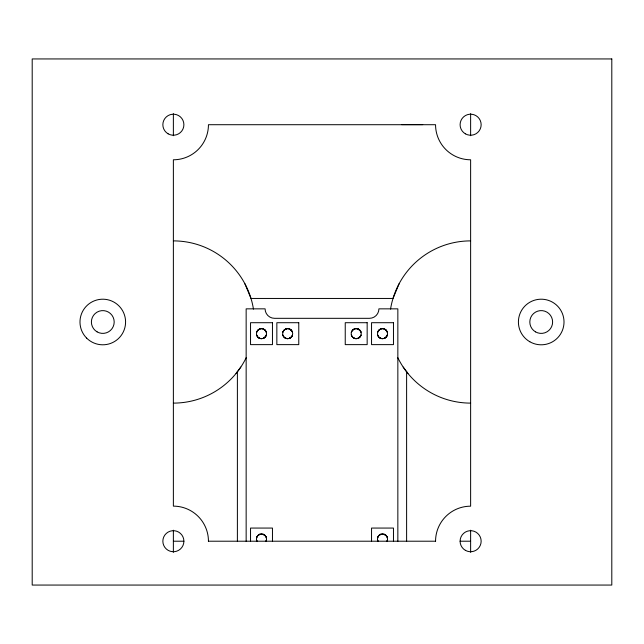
<?xml version="1.0" encoding="UTF-8"?>
<svg xmlns="http://www.w3.org/2000/svg" width="644" height="644" viewBox="0 0 644 644"><rect width="100%" height="100%" fill="white"/><g stroke="black" fill="none" stroke-linecap="round" stroke-linejoin="round"><path stroke-width="0.97" d="M256.626 332.368L257.045 331.306M266.366 334.977L265.956 336.031M282.797 332.368L283.207 331.306M292.537 334.977L292.118 336.031M256.626 537.716L257.045 536.661M351.326 332.368L351.745 331.306M266.366 540.324L265.867 541.54A5.039 5.039 0 0 0 261.496 533.981L259.379 534.448M361.067 334.977L360.656 336.031M377.634 332.368L378.052 331.306M387.374 334.977L386.955 336.031M377.634 537.716L378.052 536.661M387.374 540.324L386.875 541.54A5.039 5.039 0 0 0 382.504 533.981L380.387 534.448M399.095 283.763L393.009 298.454L250.991 298.454L244.905 283.763M256.811 331.805L257.93 330.106L259.886 328.891L257.93 330.106M265.674 336.498L263.106 338.446L264.966 337.327L266.181 335.532M282.982 331.805L284.101 330.106L286.057 328.891L284.101 330.106M291.837 336.498L289.277 338.446L291.128 337.327L292.344 335.532M351.511 331.805L352.63 330.106L354.586 328.891L352.63 330.106M360.374 336.498L357.806 338.446L359.666 337.327L360.882 335.532M256.811 537.152L257.93 535.454L259.886 534.246L257.93 535.454M377.819 331.805L378.938 330.106L380.894 328.891L378.938 330.106M386.682 336.498L384.114 338.446L385.973 337.327L387.189 335.532M377.819 537.152L378.938 535.454L380.894 534.246L378.938 535.454M236.074 373.456L240.816 367.064M264.016 338.036L265.062 337.231M290.186 338.036L291.233 337.231M358.716 338.036L359.763 337.231M385.023 338.036L386.07 337.231M259.379 329.092L261.496 328.625L263.613 329.092M285.55 329.092L287.667 328.625L289.784 329.092M263.613 338.245L261.496 338.712L259.379 338.245M289.784 338.245L287.667 338.712L285.55 338.245M354.079 329.092L356.196 328.625L358.314 329.092M380.387 329.092L382.504 328.625L384.621 329.092M358.314 338.245L356.196 338.712L354.079 338.245M384.621 338.245L382.504 338.712L380.387 338.245M401.679 124.622L422.722 124.622M173.373 541.21L183.894 541.21A10.521 10.521 0 0 0 168.116 532.097A10.521 10.521 0 0 0 168.116 550.322A10.521 10.521 0 0 0 183.894 541.21M208.382 541.21L435.618 541.21M460.106 541.21L470.627 541.21M384.621 534.448L382.504 533.981A5.039 5.039 0 0 0 378.141 541.54L377.634 540.324M263.613 534.448L261.496 533.981A5.039 5.039 0 0 0 257.133 541.54L256.626 540.324M386.682 330.839L384.114 328.891L385.973 330.01L387.189 331.805M360.374 330.839L357.806 328.891L359.666 330.01L360.882 331.805M291.837 330.839L289.277 328.891L291.128 330.01L292.344 331.805M265.674 330.839L263.106 328.891L264.966 330.01L266.181 331.805M386.682 536.194L384.114 534.246L385.973 535.357L387.189 537.152M265.674 536.194L263.106 534.246L264.966 535.357L266.181 537.152M385.023 329.301L386.07 330.106M378.938 337.231L380.894 338.446L378.938 337.231L377.819 335.532M358.716 329.301L359.763 330.106M352.63 337.231L354.586 338.446L352.63 337.231L351.511 335.532M290.186 329.301L291.233 330.106M284.101 337.231L286.057 338.446L284.101 337.231L282.982 335.532M264.016 329.301L265.062 330.106M257.93 337.231L259.886 338.446L257.93 337.231L256.811 335.532M385.023 534.657L386.07 535.454M264.016 534.657L265.062 535.454M403.184 367.064L407.926 373.456M386.955 331.306L387.374 332.368M378.052 336.031L377.634 334.977M360.656 331.306L361.067 332.368M351.745 336.031L351.326 334.977M292.118 331.306L292.537 332.368M283.207 336.031L282.797 334.977M386.955 536.661L387.374 537.716M265.956 331.306L266.366 332.368M257.045 336.031L256.626 334.977M265.956 536.661L266.366 537.716M470.627 113.674L470.627 135.715M470.627 530.205L470.627 552.359M406.614 371.685L406.614 541.314M397.847 541.282L397.847 308.846L378.913 308.846A9.467 9.467 0 0 1 369.447 318.321L274.561 318.321A9.467 9.467 0 0 1 265.087 308.846L246.153 308.846L246.153 541.282M393.468 541.016L393.468 528.064L371.548 528.064L371.548 541.016M272.46 541.016L272.46 528.064L250.54 528.064L250.54 541.016M237.386 371.685L237.386 541.314M173.373 113.674L173.373 135.715M173.373 530.205L173.373 552.359M246.266 357.573A81.112 81.112 0 0 1 173.373 403.112M173.373 240.888A81.112 81.112 0 0 1 253.454 309.112M470.627 403.112A81.112 81.112 0 0 1 397.734 357.573M390.546 309.112A81.112 81.112 0 0 1 470.627 240.888M208.447 541.21A35.074 35.074 0 0 0 173.373 506.136L173.373 159.784A35.074 35.074 0 0 0 208.447 124.711L435.553 124.711A35.074 35.074 0 0 0 470.627 159.784L470.627 506.184A35.074 35.074 0 0 0 435.553 541.21M611.8 58.942L32.2 58.942L32.2 585.058L611.8 585.058L611.8 58.942M272.46 322.708L250.54 322.708L250.54 344.629L272.46 344.629L272.46 322.708M298.768 322.708L276.848 322.708L276.848 344.629L298.768 344.629L298.768 322.708M367.161 322.708L345.24 322.708L345.24 344.629L367.161 344.629L367.161 322.708M393.468 322.708L371.548 322.708L371.548 344.629L393.468 344.629L393.468 322.708M379.984 338.036A5.039 5.039 0 0 0 387.543 333.673A5.039 5.039 0 0 0 379.984 329.301A5.039 5.039 0 0 0 379.984 338.036M258.977 338.036A5.039 5.039 0 0 0 266.544 333.673A5.039 5.039 0 0 0 258.977 329.301A5.039 5.039 0 0 0 258.977 338.036M353.677 338.036A5.039 5.039 0 0 0 361.244 333.673A5.039 5.039 0 0 0 353.677 329.301A5.039 5.039 0 0 0 353.677 338.036M285.139 338.036A5.039 5.039 0 0 0 292.706 333.673A5.039 5.039 0 0 0 285.139 329.301A5.039 5.039 0 0 0 285.139 338.036M465.362 550.322A10.521 10.521 0 0 0 481.149 541.21A10.521 10.521 0 0 0 465.362 532.097A10.521 10.521 0 0 0 465.362 550.322M168.116 133.823A10.521 10.521 0 0 0 183.894 124.711A10.521 10.521 0 0 0 168.116 115.598A10.521 10.521 0 0 0 168.116 133.823M465.362 133.823A10.521 10.521 0 0 0 481.149 124.711A10.521 10.521 0 0 0 465.362 115.598A10.521 10.521 0 0 0 465.362 133.823M97.091 331.869A11.399 11.399 0 0 0 114.189 322A11.399 11.399 0 0 0 97.091 312.131A11.399 11.399 0 0 0 97.091 331.869M535.51 331.869A11.399 11.399 0 0 0 552.616 322A11.399 11.399 0 0 0 535.51 312.131A11.399 11.399 0 0 0 535.51 331.869M86.666 338.124A22.798 22.798 0 0 0 124.807 327.901A22.798 22.798 0 0 0 96.89 299.975A22.798 22.798 0 0 0 86.666 338.124M529.811 341.747A22.798 22.798 0 0 0 564.015 322A22.798 22.798 0 0 0 529.811 302.253A22.798 22.798 0 0 0 529.811 341.747"/></g></svg>
